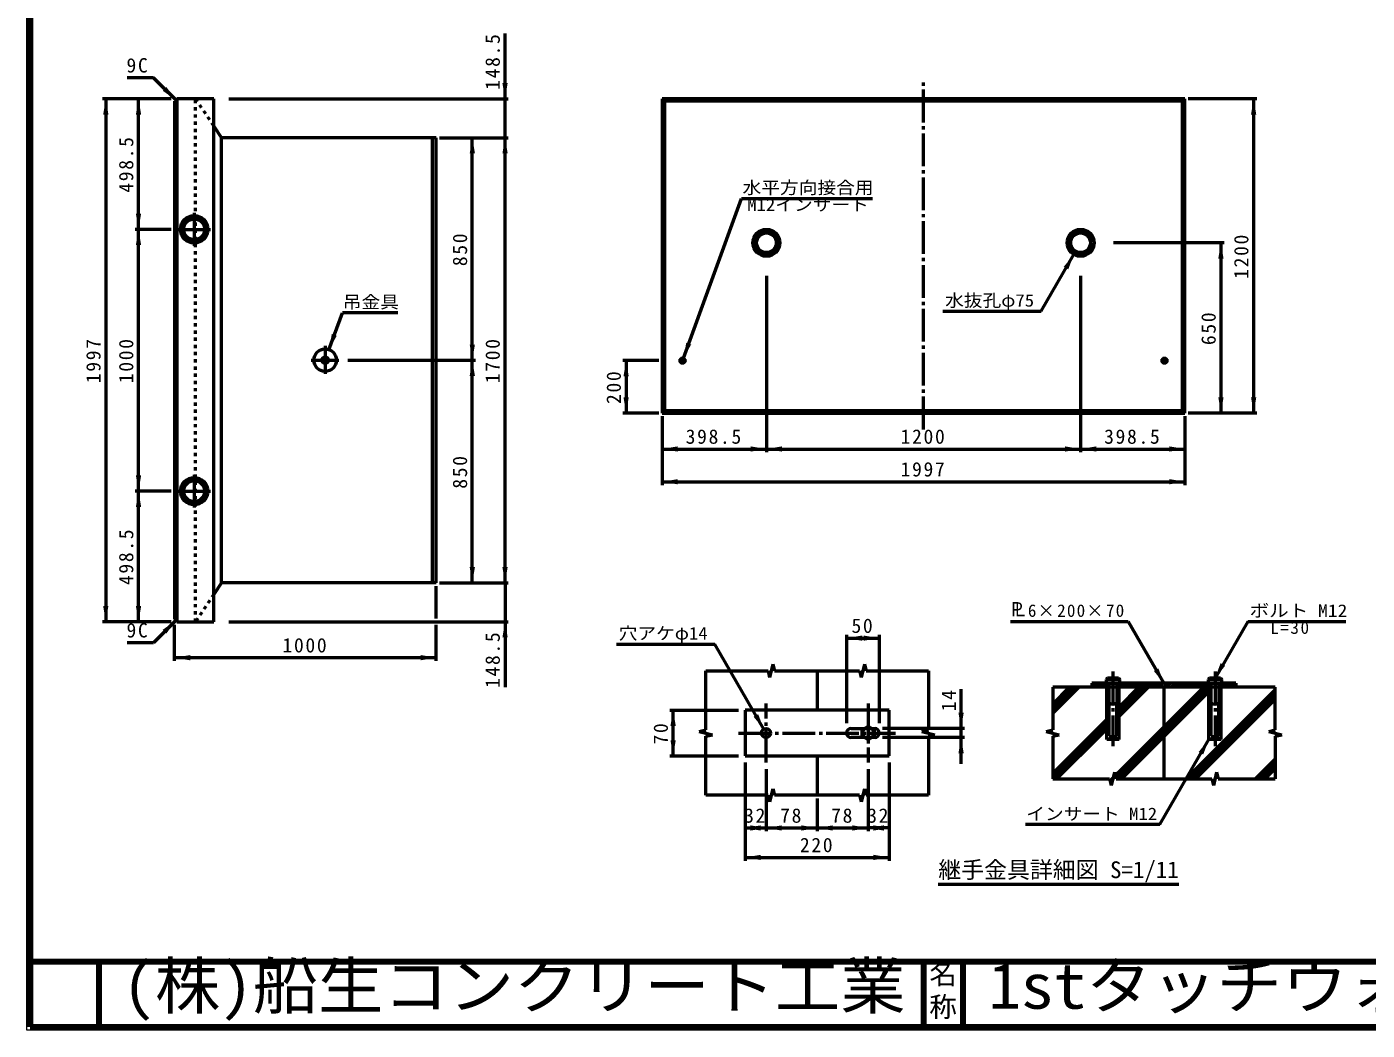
# Model space of a CAD drawing. Units: millimetres, scale not verified, with parts at other scales. Extents: x 100 to 4105, y 100 to 2870.
# Drawn here: x 100 to 2148, y 100 to 1633 of the extents above; entities that cross this region are included whole.
import ezdxf
from ezdxf.enums import TextEntityAlignment as Align

# ---------------------------------------------------------------- set-up
doc = ezdxf.new("R2010")
doc.units = ezdxf.units.MM
doc.header["$LTSCALE"] = 5
for name, pattern in [('USER1', [8, 4, -4]), ('USER2', [13.4, 10, -1.2, 1, -1.2]), ('USER3', [2.2, 1, -1.2])]:
    doc.linetypes.add(name, pattern=pattern)
doc.layers.add('V-nasSTD', color=7, linetype='Continuous', lineweight=50)
doc.styles.add('ＭＳ ゴシック', font='')
doc.styles.get('ＭＳ ゴシック').set_extended_font_data('MS Gothic')

msp = doc.modelspace()

# ---------------------------------------------------------------- hatches: boundary and pattern name
at = {"layer": 'V-nasSTD'}
for points in [[(310.525, 1538.058), (313.353, 1540.887), (327.495, 1521.088), (307.696, 1535.23)], [(830.695, 1546.888), (834.695, 1546.888), (830.695, 1522.888), (826.695, 1546.888)], [(220.695, 1498.888), (216.695, 1498.888), (220.695, 1522.888), (224.695, 1498.888)], [(270.695, 1498.888), (266.695, 1498.888), (270.695, 1522.888), (274.695, 1498.888)], [(1974.495, 1498.888), (1970.495, 1498.888), (1974.495, 1522.888), (1978.495, 1498.888)], [(780.695, 1439.488), (776.695, 1439.488), (780.695, 1463.488), (784.695, 1439.488)], [(830.695, 1439.488), (826.695, 1439.488), (830.695, 1463.488), (834.695, 1439.488)], [(270.695, 1347.488), (274.695, 1347.488), (270.695, 1323.488), (266.695, 1347.488)], [(270.695, 1299.488), (266.695, 1299.488), (270.695, 1323.488), (274.695, 1299.488)], [(1924.495, 1278.888), (1920.495, 1278.888), (1924.495, 1302.888), (1928.495, 1278.888)], [(1687.795, 1264.263), (1684.331, 1266.263), (1699.795, 1285.048), (1691.26, 1262.263)], [(569.787, 1162.203), (566.028, 1163.571), (561.578, 1139.651), (573.545, 1160.835)], [(780.695, 1147.488), (784.695, 1147.488), (780.695, 1123.488), (776.695, 1147.488)], [(1111.404, 1149.011), (1107.645, 1150.379), (1103.195, 1126.459), (1115.162, 1147.643)], [(780.695, 1099.488), (776.695, 1099.488), (780.695, 1123.488), (784.695, 1099.488)], [(1015.695, 1098.888), (1019.695, 1098.888), (1015.695, 1122.888), (1011.695, 1098.888)], [(1015.695, 1066.888), (1019.695, 1066.888), (1015.695, 1042.888), (1011.695, 1066.888)], [(1924.495, 1066.888), (1928.495, 1066.888), (1924.495, 1042.888), (1920.495, 1066.888)], [(1974.495, 1066.888), (1978.495, 1066.888), (1974.495, 1042.888), (1970.495, 1066.888)], [(1094.695, 987.888), (1094.695, 983.888), (1070.695, 987.888), (1094.695, 991.888)], [(1206.095, 987.888), (1206.095, 991.888), (1230.095, 987.888), (1206.095, 983.888)], [(1254.095, 987.888), (1254.095, 983.888), (1230.095, 987.888), (1254.095, 991.888)], [(1686.095, 987.888), (1686.095, 991.888), (1710.095, 987.888), (1686.095, 983.888)], [(1734.095, 987.888), (1734.095, 983.888), (1710.095, 987.888), (1734.095, 991.888)], [(1845.495, 987.888), (1845.495, 991.888), (1869.495, 987.888), (1845.495, 983.888)], [(270.695, 947.488), (274.695, 947.488), (270.695, 923.488), (266.695, 947.488)], [(270.695, 899.488), (266.695, 899.488), (270.695, 923.488), (274.695, 899.488)], [(1094.695, 937.888), (1094.695, 933.888), (1070.695, 937.888), (1094.695, 941.888)], [(1845.495, 937.888), (1845.495, 941.888), (1869.495, 937.888), (1845.495, 933.888)], [(780.695, 807.488), (784.695, 807.488), (780.695, 783.488), (776.695, 807.488)], [(830.695, 807.488), (834.695, 807.488), (830.695, 783.488), (826.695, 807.488)], [(220.695, 748.088), (224.695, 748.088), (220.695, 724.088), (216.695, 748.088)], [(270.695, 748.088), (274.695, 748.088), (270.695, 724.088), (266.695, 748.088)], [(310.525, 708.917), (313.353, 706.089), (327.495, 725.888), (307.696, 711.746)], [(830.695, 700.088), (826.695, 700.088), (830.695, 724.088), (834.695, 700.088)], [(1376.492, 698.944), (1376.492, 694.944), (1352.492, 698.944), (1376.492, 702.944)], [(1378.492, 698.944), (1378.492, 702.944), (1402.492, 698.944), (1378.492, 694.944)], [(349.695, 669.088), (349.695, 665.088), (325.695, 669.088), (349.695, 673.088)], [(701.695, 669.088), (701.695, 673.088), (725.695, 669.088), (701.695, 665.088)], [(1927.492, 658.729), (1930.956, 656.729), (1915.492, 637.944), (1924.028, 660.729)], [(1825.492, 650.729), (1828.956, 652.729), (1837.492, 629.944), (1822.028, 648.729)], [(1087.492, 564.944), (1083.492, 564.944), (1087.492, 588.944), (1091.492, 564.944)], [(1213.992, 580.791), (1217.456, 582.791), (1225.992, 560.007), (1210.528, 578.791)], [(1527.492, 584.944), (1531.492, 584.944), (1527.492, 560.944), (1523.492, 584.944)], [(1087.492, 542.944), (1091.492, 542.944), (1087.492, 518.944), (1083.492, 542.944)], [(1527.492, 522.944), (1523.492, 522.944), (1527.492, 546.944), (1531.492, 522.944)], [(1893.992, 523.16), (1897.456, 521.16), (1905.992, 543.944), (1890.528, 525.16)], [(1221.492, 408.944), (1221.492, 404.944), (1197.492, 408.944), (1221.492, 412.944)], [(1205.492, 408.944), (1205.492, 412.944), (1229.492, 408.944), (1205.492, 404.944)], [(1253.492, 408.944), (1253.492, 404.944), (1229.492, 408.944), (1253.492, 412.944)], [(1283.492, 408.944), (1283.492, 412.944), (1307.492, 408.944), (1283.492, 404.944)], [(1331.492, 408.944), (1331.492, 404.944), (1307.492, 408.944), (1331.492, 412.944)], [(1361.492, 408.944), (1361.492, 412.944), (1385.492, 408.944), (1361.492, 404.944)], [(1409.492, 408.944), (1409.492, 404.944), (1385.492, 408.944), (1409.492, 412.944)], [(1393.492, 408.944), (1393.492, 412.944), (1417.492, 408.944), (1393.492, 404.944)], [(1221.492, 363.944), (1221.492, 359.944), (1197.492, 363.944), (1221.492, 367.944)], [(1393.492, 363.944), (1393.492, 367.944), (1417.492, 363.944), (1393.492, 359.944)]]:
    msp.add_hatch(color=256, dxfattribs=at).paths.add_polyline_path(points)

# ---------------------------------------------------------------- linework, layer by layer
at = {"layer": 'V-nasSTD', "lineweight": 100}
for p, q in [((105, 2865), (105, 105)), ((105, 205), (4100, 205)), ((210, 205), (210, 105)), ((1470, 205), (1470, 105)), ((1530, 205), (1530, 105)), ((105, 105), (4100, 105))]:
    msp.add_line(p, q, dxfattribs=at)
at = {"layer": 'V-nasSTD'}
for p, q in [((830.695, 1522.888), (830.695, 1622.888)), ((293.554, 1555.029), (253.554, 1555.029)), ((327.495, 1521.088), (293.554, 1555.029)), ((320.695, 1522.888), (215.695, 1522.888)), ((220.695, 1522.888), (220.695, 724.088)), ((270.695, 1323.488), (270.695, 1522.888)), ((329.295, 1522.888), (325.695, 1519.288)), ((325.695, 1519.288), (325.695, 727.688)), ((385.695, 1522.888), (329.295, 1522.888)), ((329.295, 1522.888), (329.295, 724.088)), ((385.695, 724.088), (385.695, 1522.888)), ((408.695, 1522.888), (835.695, 1522.888)), ((830.695, 1463.488), (830.695, 1522.888)), ((1070.695, 1522.888), (1070.695, 1042.888)), ((1869.495, 1522.888), (1070.695, 1522.888)), ((1070.695, 1522.888), (1074.295, 1519.288)), ((1074.295, 1519.288), (1074.295, 1046.488)), ((1865.895, 1519.288), (1074.295, 1519.288)), ((1865.895, 1519.288), (1869.495, 1522.888)), ((1865.895, 1046.488), (1865.895, 1519.288)), ((1869.495, 1042.888), (1869.495, 1522.888)), ((1979.495, 1522.888), (1874.495, 1522.888)), ((1974.495, 1522.888), (1974.495, 1042.888)), ((385.695, 1481.308), (397.695, 1463.488)), ((725.695, 1463.488), (397.695, 1463.488)), ((397.695, 783.488), (397.695, 1463.488)), ((719.695, 783.488), (719.695, 1463.488)), ((725.695, 783.488), (725.695, 1463.488)), ((730.695, 1463.488), (835.695, 1463.488)), ((780.695, 1123.488), (780.695, 1463.488)), ((830.695, 783.488), (830.695, 1463.488)), ((1103.195, 1126.459), (1192.12, 1370.779)), ((1192.12, 1370.779), (1392.12, 1370.779)), ((320.695, 1323.488), (265.695, 1323.488)), ((270.695, 923.488), (270.695, 1323.488)), ((1929.495, 1302.888), (1760.495, 1302.888)), ((1924.495, 1302.888), (1924.495, 1042.888)), ((1649.795, 1198.445), (1699.795, 1285.048)), ((1230.095, 1252.488), (1230.095, 982.888)), ((1710.095, 1252.488), (1710.095, 982.888)), ((561.578, 1139.651), (582.099, 1196.032)), ((667.099, 1196.032), (582.099, 1196.032)), ((1499.795, 1198.445), (1649.795, 1198.445)), ((590.695, 1123.488), (785.695, 1123.488)), ((780.695, 783.488), (780.695, 1123.488)), ((1065.695, 1122.888), (1010.695, 1122.888)), ((1015.695, 1122.888), (1015.695, 1042.888)), ((1074.295, 1046.488), (1070.695, 1042.888)), ((1074.295, 1046.488), (1865.895, 1046.488)), ((1865.895, 1046.488), (1869.495, 1042.888)), ((1065.695, 1042.888), (1010.695, 1042.888)), ((1070.695, 1042.888), (1869.495, 1042.888)), ((1070.695, 1037.888), (1070.695, 932.888)), ((1869.495, 1037.888), (1869.495, 932.888)), ((1979.495, 1042.888), (1874.495, 1042.888)), ((1070.695, 987.888), (1230.095, 987.888)), ((1230.095, 987.888), (1710.095, 987.888)), ((1710.095, 987.888), (1869.495, 987.888)), ((320.695, 923.488), (265.695, 923.488)), ((270.695, 724.088), (270.695, 923.488)), ((1070.695, 937.888), (1869.495, 937.888)), ((397.695, 783.488), (385.695, 765.668)), ((725.695, 783.488), (397.695, 783.488)), ((725.695, 729.088), (725.695, 778.488)), ((730.695, 783.488), (835.695, 783.488)), ((830.695, 783.488), (830.695, 724.088)), ((320.695, 724.088), (215.695, 724.088)), ((327.495, 725.888), (293.554, 691.947)), ((325.695, 727.688), (329.295, 724.088)), ((325.695, 664.088), (325.695, 719.088)), ((329.295, 724.088), (385.695, 724.088)), ((408.695, 724.088), (835.695, 724.088)), ((725.695, 664.088), (725.695, 719.088)), ((830.695, 724.088), (830.695, 624.088)), ((1602.873, 724.547), (1782.873, 724.547)), ((1782.873, 724.547), (1837.492, 629.944)), ((1965.492, 724.547), (1915.492, 637.944)), ((1965.492, 724.547), (2115.492, 724.547)), ((1352.492, 703.944), (1352.492, 568.944)), ((1352.492, 698.944), (1402.492, 698.944)), ((1402.492, 703.944), (1402.492, 568.944)), ((293.554, 691.947), (253.554, 691.947)), ((1000.992, 689.91), (1150.992, 689.91)), ((1225.992, 560.007), (1150.992, 689.91)), ((725.695, 669.088), (325.695, 669.088)), ((1239.992, 658.944), (1234.992, 638.944)), ((1239.992, 658.944), (1242.492, 648.944)), ((1379.992, 658.944), (1374.992, 638.944)), ((1379.992, 658.944), (1382.492, 648.944)), ((1137.492, 648.944), (1232.492, 648.944)), ((1137.492, 558.944), (1137.492, 648.944)), ((1232.492, 648.944), (1234.992, 638.944)), ((1242.492, 648.944), (1372.492, 648.944)), ((1307.492, 648.944), (1307.492, 588.944)), ((1372.492, 648.944), (1374.992, 638.944)), ((1382.492, 648.944), (1477.492, 648.944)), ((1477.492, 648.944), (1477.492, 558.944)), ((1750.992, 637.944), (1748.992, 635.944)), ((1748.992, 635.944), (1748.992, 629.944)), ((1769.992, 635.944), (1748.992, 635.944)), ((1767.992, 637.944), (1750.992, 637.944)), ((1767.992, 637.944), (1769.992, 635.944)), ((1769.992, 629.944), (1769.992, 635.944)), ((1906.992, 637.944), (1904.992, 635.944)), ((1904.992, 635.944), (1904.992, 629.944)), ((1925.992, 635.944), (1904.992, 635.944)), ((1923.992, 637.944), (1906.992, 637.944)), ((1923.992, 637.944), (1925.992, 635.944)), ((1925.992, 629.944), (1925.992, 635.944)), ((1527.492, 560.944), (1527.492, 620.944)), ((1667.492, 623.944), (1667.492, 558.944)), ((2007.492, 623.944), (1667.492, 623.944)), ((1693.196, 623.944), (1667.492, 598.241)), ((1700.267, 623.944), (1667.492, 591.17)), ((1707.338, 623.944), (1667.492, 584.098)), ((1947.492, 629.944), (1727.492, 629.944)), ((1727.492, 629.944), (1727.492, 623.944)), ((1728.551, 623.944), (1734.551, 629.944)), ((1735.622, 623.944), (1741.622, 629.944)), ((1742.693, 623.944), (1748.693, 629.944)), ((1748.992, 629.944), (1769.992, 629.944)), ((1749.764, 623.944), (1753.492, 627.672)), ((1749.992, 543.944), (1749.992, 623.944)), ((1753.492, 599.944), (1753.492, 629.944)), ((1898.257, 623.944), (1763.245, 488.933)), ((1905.328, 623.944), (1765.328, 483.944)), ((1769.907, 629.944), (1765.492, 625.53)), ((1765.492, 629.944), (1765.492, 599.944)), ((1768.992, 543.944), (1768.992, 623.944)), ((1799.262, 623.944), (1768.992, 593.675)), ((1806.333, 623.944), (1768.992, 586.603)), ((1813.404, 623.944), (1768.992, 579.532)), ((1770.978, 623.944), (1776.978, 629.944)), ((1772.399, 483.944), (1905.992, 617.537)), ((1778.049, 623.944), (1784.049, 629.944)), ((1785.12, 623.944), (1791.12, 629.944)), ((1792.191, 623.944), (1798.191, 629.944)), ((1799.262, 623.944), (1805.262, 629.944)), ((1806.333, 623.944), (1812.333, 629.944)), ((1813.404, 623.944), (1819.404, 629.944)), ((1820.475, 623.944), (1826.475, 629.944)), ((1827.546, 623.944), (1833.546, 629.944)), ((1834.617, 623.944), (1837.492, 626.819)), ((1840.617, 629.944), (1837.492, 626.819)), ((1837.492, 623.944), (1837.492, 483.944)), ((1841.688, 623.944), (1847.688, 629.944)), ((1848.759, 623.944), (1854.759, 629.944)), ((1855.83, 623.944), (1861.83, 629.944)), ((1862.902, 623.944), (1868.902, 629.944)), ((1869.973, 623.944), (1875.973, 629.944)), ((1871.394, 483.944), (2007.492, 620.043)), ((1877.044, 623.944), (1883.044, 629.944)), ((1884.115, 623.944), (1890.115, 629.944)), ((1891.186, 623.944), (1897.186, 629.944)), ((1898.257, 623.944), (1904.257, 629.944)), ((1904.992, 629.944), (1925.992, 629.944)), ((1905.328, 623.944), (1909.492, 628.109)), ((1905.992, 543.944), (1905.992, 623.944)), ((1909.492, 599.944), (1909.492, 629.944)), ((1925.47, 629.944), (1921.492, 625.966)), ((1921.492, 629.944), (1921.492, 599.944)), ((1924.992, 543.944), (1924.992, 623.944)), ((1926.541, 623.944), (1932.541, 629.944)), ((1933.612, 623.944), (1939.612, 629.944)), ((1940.683, 623.944), (1946.683, 629.944)), ((1947.492, 629.944), (1947.492, 623.944)), ((2007.492, 558.944), (2007.492, 623.944)), ((1753.492, 549.944), (1753.492, 599.944)), ((1765.492, 549.944), (1765.492, 599.944)), ((1878.465, 483.944), (2007.492, 612.971)), ((1885.536, 483.944), (2007.492, 605.9)), ((1909.492, 549.944), (1909.492, 599.944)), ((1921.492, 549.944), (1921.492, 599.944)), ((1082.492, 588.944), (1187.492, 588.944)), ((1087.492, 518.944), (1087.492, 588.944)), ((1197.492, 588.944), (1197.492, 518.944)), ((1417.492, 588.944), (1197.492, 588.944)), ((1417.492, 518.944), (1417.492, 588.944)), ((1729.262, 553.944), (1749.992, 574.675)), ((1127.492, 556.444), (1137.492, 558.944)), ((1127.492, 556.444), (1147.492, 551.444)), ((1359.492, 560.944), (1379.43, 560.944)), ((1376.399, 559.194), (1385.492, 564.444)), ((1376.399, 548.694), (1376.399, 559.194)), ((1385.492, 564.444), (1394.585, 559.194)), ((1391.554, 560.944), (1395.492, 560.944)), ((1394.585, 559.194), (1394.585, 548.694)), ((1532.492, 560.944), (1407.492, 560.944)), ((1467.492, 556.444), (1477.492, 558.944)), ((1467.492, 556.444), (1487.492, 551.444)), ((1527.492, 546.944), (1527.492, 560.944)), ((1657.492, 556.444), (1667.492, 558.944)), ((1657.492, 556.444), (1677.492, 551.444)), ((1729.262, 553.944), (1667.492, 492.175)), ((1736.333, 553.944), (1667.492, 485.103)), ((1743.404, 553.944), (1673.404, 483.944)), ((1736.333, 553.944), (1749.992, 567.603)), ((1743.404, 553.944), (1749.992, 560.532)), ((1997.492, 556.444), (2007.492, 558.944)), ((1997.492, 556.444), (2017.492, 551.444)), ((1137.492, 548.944), (1147.492, 551.444)), ((1137.492, 458.944), (1137.492, 548.944)), ((1379.43, 546.944), (1359.492, 546.944)), ((1385.492, 543.444), (1376.399, 548.694)), ((1394.585, 548.694), (1385.492, 543.444)), ((1395.492, 546.944), (1391.554, 546.944)), ((1532.492, 546.944), (1407.492, 546.944)), ((1477.492, 548.944), (1487.492, 551.444)), ((1477.492, 548.944), (1477.492, 458.944)), ((1527.492, 506.944), (1527.492, 546.944)), ((1667.492, 548.944), (1677.492, 551.444)), ((1667.761, 549.012), (1667.492, 548.743)), ((1667.492, 548.944), (1667.492, 483.944)), ((1768.992, 543.944), (1749.992, 543.944)), ((1830.992, 414.041), (1905.992, 543.944)), ((1924.992, 543.944), (1905.992, 543.944)), ((2007.492, 548.944), (2017.492, 551.444)), ((2007.492, 548.944), (2007.492, 483.944)), ((2016.404, 551.172), (2016.839, 551.608)), ((1082.492, 518.944), (1187.492, 518.944)), ((1197.492, 518.944), (1417.492, 518.944)), ((1307.492, 518.944), (1307.492, 458.944)), ((1977.46, 483.944), (2007.492, 513.977)), ((1197.492, 508.944), (1197.492, 358.944)), ((1229.492, 498.944), (1229.492, 403.944)), ((1385.492, 498.944), (1385.492, 403.944)), ((1417.492, 508.944), (1417.492, 358.944)), ((1761.992, 493.944), (1756.992, 473.944)), ((1761.992, 493.944), (1764.492, 483.944)), ((1917.992, 493.944), (1912.992, 473.944)), ((1917.992, 493.944), (1920.492, 483.944)), ((1984.531, 483.944), (2007.492, 506.905)), ((1991.602, 483.944), (2007.492, 499.834)), ((1667.492, 483.944), (1754.492, 483.944)), ((1754.492, 483.944), (1756.992, 473.944)), ((1755.245, 480.933), (1759.904, 485.591)), ((1764.492, 483.944), (1910.492, 483.944)), ((1910.492, 483.944), (1912.992, 473.944)), ((1920.492, 483.944), (2007.492, 483.944)), ((1232.492, 458.944), (1137.492, 458.944)), ((1232.492, 458.944), (1234.992, 448.944)), ((1239.992, 468.944), (1234.992, 448.944)), ((1239.992, 468.944), (1242.492, 458.944)), ((1372.492, 458.944), (1242.492, 458.944)), ((1307.492, 453.944), (1307.492, 403.944)), ((1372.492, 458.944), (1374.992, 448.944)), ((1379.992, 468.944), (1374.992, 448.944)), ((1379.992, 468.944), (1382.492, 458.944)), ((1477.492, 458.944), (1382.492, 458.944)), ((1830.992, 414.041), (1625.992, 414.041)), ((1197.492, 408.944), (1229.492, 408.944)), ((1229.492, 408.944), (1307.492, 408.944)), ((1307.492, 408.944), (1385.492, 408.944)), ((1417.492, 408.944), (1385.492, 408.944)), ((1197.492, 363.944), (1417.492, 363.944)), ((1492.493, 322.917), (1859.993, 322.917))]:
    msp.add_line(p, q, dxfattribs=at)
at = {"layer": 'V-nasSTD', "linetype": 'USER2'}
for p, q in [((1470.095, 1017.888), (1470.095, 1547.888)), ((355.695, 1348.488), (355.695, 1298.488)), ((330.695, 1323.488), (380.695, 1323.488)), ((555.695, 1145.288), (555.695, 1102.888)), ((1101.895, 1116.888), (1101.895, 1128.888)), ((1838.295, 1116.888), (1838.295, 1128.888)), ((534.495, 1123.488), (576.895, 1123.488)), ((1095.895, 1122.888), (1107.895, 1122.888)), ((1832.295, 1122.888), (1844.295, 1122.888)), ((355.695, 948.488), (355.695, 898.488)), ((330.695, 923.488), (380.695, 923.488)), ((1759.492, 647.944), (1759.492, 533.944)), ((1915.492, 647.944), (1915.492, 533.944)), ((1229.492, 508.944), (1229.492, 598.944)), ((1385.492, 598.944), (1385.492, 508.944)), ((1187.492, 553.944), (1427.492, 553.944))]:
    msp.add_line(p, q, dxfattribs=at)
at = {"layer": 'V-nasSTD', "linetype": 'USER3'}
for p, q in [((357.695, 724.088), (357.695, 1522.888)), ((357.695, 1522.888), (385.695, 1481.308)), ((385.695, 765.668), (357.695, 724.088))]:
    msp.add_line(p, q, dxfattribs=at)
at = {"layer": 'V-nasSTD', "linetype": 'USER1'}
for p, q in [((1379.43, 560.944), (1391.554, 560.944)), ((1391.554, 546.944), (1379.43, 546.944))]:
    msp.add_line(p, q, dxfattribs=at)
at = {"layer": 'V-nasSTD', "lineweight": 13}
msp.add_lwpolyline([(100, 100), (100, 2870), (4105, 2870), (4105, 100)], close=True, dxfattribs=at)
at = {"layer": 'V-nasSTD'}
for centre, radius in [((355.695, 1323.488), 21), ((355.695, 1323.488), 18), ((355.695, 1323.488), 16), ((1230.095, 1302.888), 20.6), ((1230.095, 1302.888), 17), ((1230.095, 1302.888), 15), ((1710.095, 1302.888), 20.6), ((1710.095, 1302.888), 17), ((1710.095, 1302.888), 15), ((555.695, 1123.488), 17.2), ((555.695, 1123.488), 5), ((1101.895, 1122.888), 3.8), ((1838.295, 1122.888), 3.8), ((1101.895, 1122.888), 2.4), ((1101.895, 1122.888), 2), ((1838.295, 1122.888), 2.4), ((1838.295, 1122.888), 2), ((355.695, 923.488), 21), ((355.695, 923.488), 18), ((355.695, 923.488), 16), ((1229.492, 553.944), 7), ((1385.492, 553.944), 8.5)]:
    msp.add_circle(centre, radius, dxfattribs=at)
for centre, radius, start, end in [((1759.492, 609.382), 28.562, 68.4314, 111.5686), ((1915.492, 609.382), 28.562, 68.4314, 111.5686), ((1759.492, 607.944), 10, 233.1301, 306.8699), ((1915.492, 607.944), 10, 233.1301, 306.8699), ((1359.492, 553.944), 7, 90, 270), ((1395.492, 553.944), 7, 270, 90), ((1759.492, 557.944), 10, 233.1301, 306.8699), ((1915.492, 557.944), 10, 233.1301, 306.8699)]:
    msp.add_arc(centre, radius, start, end, dxfattribs=at)

# ---------------------------------------------------------------- texts
at = {"layer": 'V-nasSTD', "style": 'ＭＳ ゴシック'}
for s, height, width, p in [('水平方向接合用', 19.06, 1.1, (1293.62, 1396.779)), ('M12インサート', 19.06, 1.1, (1293.62, 1370.779)), ('吊金具', 19.06, 1.1, (625.599, 1222.032)), ('水抜孔φ75', 19.06, 1.1, (1571.045, 1224.445)), ('Ｐ', 21.63, 0.9, (1612.751, 754.047)), ('Ｌ', 21.63, 0.9, (1617.373, 754.047)), ('ボルト M12', 19.06, 1.15, (2042.992, 750.547)), ('穴アケφ14', 19.06, 1.1, (1072.242, 715.91)), ('インサート M12', 19.06, 1.1, (1726.992, 440.041))]:
    msp.add_text(s, height=height, dxfattribs=dict(at, width=width)).set_placement(p, align=Align.TOP_CENTER)
msp.add_text('継手金具詳細図 S=1/11', height=25.66, dxfattribs=at).set_placement((1676.243, 357.917), align=Align.TOP_CENTER)
at = {"layer": 'V-nasSTD', "style": 'ＭＳ ゴシック', "width": 1.05}
for s, p in [('(株)船生コンクリート工業', (246, 202.55)), ('1stタッチウォールＦ型', (1569.25, 202.47))]:
    msp.add_text(s, height=69.65, dxfattribs=at).set_placement(p, align=Align.TOP_LEFT)
at = {"layer": 'V-nasSTD', "style": 'ＭＳ ゴシック'}
for s, p in [('名', (1478.982, 200.999)), ('称', (1478.976, 151.01))]:
    msp.add_text(s, height=30.79, dxfattribs=at).set_placement(p, align=Align.TOP_LEFT)
at = {"layer": 'V-nasSTD', "char_height": 21.99, "attachment_point": 2, "rotation": 90, "style": 'ＭＳ ゴシック'}
for s, insert in [('\\T1.17;148.5', (800.695, 1580.388)), ('\\T1.17;498.5', (240.695, 1423.188)), ('\\T1.17;850', (750.695, 1293.488)), ('\\T1.17;1200', (1944.495, 1282.888)), ('\\T1.17;650', (1894.495, 1172.888)), ('\\T1.17;1997', (190.695, 1123.488)), ('\\T1.17;1000', (240.695, 1123.488)), ('\\T1.17;1700', (800.695, 1123.488)), ('\\T1.17;200', (985.695, 1082.888)), ('\\T1.17;850', (750.695, 953.488)), ('\\T1.17;498.5', (240.695, 823.788)), ('\\T1.17;148.5', (800.695, 666.588)), ('\\T1.17;14', (1497.492, 604.694)), ('\\T1.17;70', (1057.492, 553.944))]:
    msp.add_mtext(s, dxfattribs=dict(at, insert=insert))
at = {"layer": 'V-nasSTD', "attachment_point": 2, "style": 'ＭＳ ゴシック'}
for s, insert, char_height in [('\\T1.17;9C', (269.804, 1585.029), 21.99), ('\\T1.17;398.5', (1150.395, 1017.888), 21.99), ('\\T1.17;1200', (1470.095, 1017.888), 21.99), ('\\T1.17;398.5', (1789.795, 1017.888), 21.99), ('\\T1.17;1997', (1470.095, 967.888), 21.99), ('\\T1.15;6×200×70', (1704.123, 750.547), 19.06), ('\\T1.17;9C', (269.804, 721.947), 21.99), ('\\T1.17;50', (1377.492, 728.944), 21.99), ('\\T1.19;L=30', (2030.711, 724.547), 19.06), ('\\T1.17;1000', (525.695, 699.088), 21.99), ('\\T1.17;32', (1213.492, 438.944), 21.99), ('\\T1.17;78', (1268.492, 438.944), 21.99), ('\\T1.17;78', (1346.492, 438.944), 21.99), ('\\T1.17;32', (1401.492, 438.944), 21.99), ('\\T1.17;220', (1307.492, 393.944), 21.99)]:
    msp.add_mtext(s, dxfattribs=dict(at, insert=insert, char_height=char_height))

doc.saveas('drawing.dxf')
